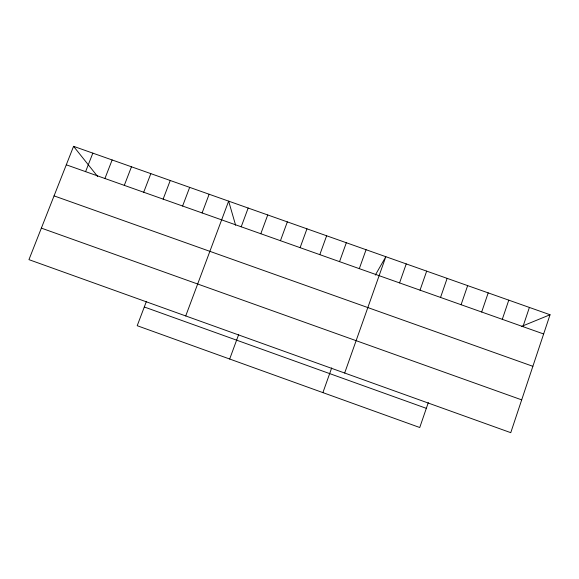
<?xml version="1.0" encoding="UTF-8"?>
<svg xmlns="http://www.w3.org/2000/svg" width="579" height="579" viewBox="0 0 579 579"><rect width="100%" height="100%" fill="white"/><g stroke="black" fill="none" stroke-linecap="round" stroke-linejoin="round"><path stroke-width="0.87" d="M550.05 314.744L510.758 432.672L28.95 259.645L73.569 146.328L550.05 314.744L521.636 326.375M522.953 326.643L529.394 307.449M502.29 319.318L508.775 300.161M481.67 312.016L488.198 292.887M461.087 304.72L467.651 285.621M428.301 402.6L419.746 427.512L137.209 325.709L146.422 301.377M440.539 297.44L447.14 278.376M420.036 290.166L426.665 271.138M399.561 282.914L406.234 263.915M344.671 373.028L385.831 256.7L375.293 275.105M359.313 268.649L366.066 249.715M322.901 392.613L331.687 367.911M339.547 261.643L346.329 242.739M319.811 254.651L326.628 235.776M300.11 247.667L306.964 228.828M280.446 240.698L287.336 221.887M229.682 359.031L238.686 334.51M260.811 233.742L267.737 214.961M241.211 226.794L248.167 208.042M185.729 315.946L228.64 201.137L235.631 225.253M202.107 212.942L209.142 194.247M182.602 206.03L189.673 187.364M163.133 199.125L170.24 180.496M143.701 192.242L150.837 173.642M124.297 185.367L131.469 166.795M104.929 178.498L112.138 159.963M85.591 171.645L92.835 153.138M66.288 164.805L543.645 333.974M54.057 195.876L532.868 366.304M41.362 228.119L521.686 399.865M144.301 306.986L426.325 408.34M73.569 146.328L97.59 176.429"/></g></svg>
